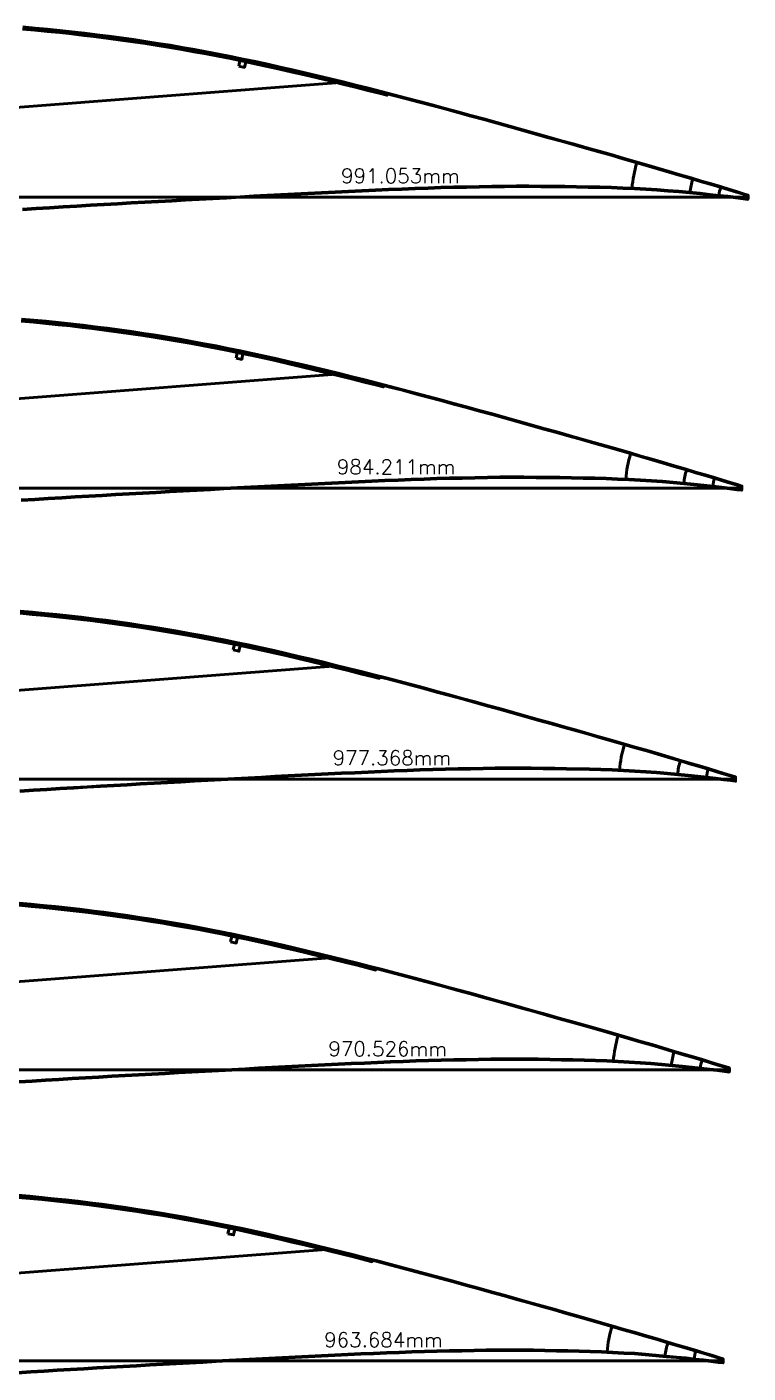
# Model space of a CAD drawing. Header units: metres. Extents: x -405 to 675, y -15418 to 133.
# Drawn here: x 124 to 619, y -4608 to -3683 of the extents above; entities that cross this region are included whole.
import ezdxf
from ezdxf.enums import TextEntityAlignment as Align

# ---------------------------------------------------------------- set-up
doc = ezdxf.new("R2010")
doc.units = ezdxf.units.M
for name, color, linetype, lineweight in [('FoilLayer', 7, 'Continuous', 50), ('RefFoilLayer', 7, 'Continuous', 50), ('StringerLayer', 7, 'Continuous', 50), ('SubLayer', 7, 'Continuous', 50), ('TextLayer', 7, 'Continuous', 50)]:
    doc.layers.add(name, color=color, linetype=linetype, lineweight=lineweight)
doc.styles.add('MSゴシック', font='romans')

msp = doc.modelspace()

# ---------------------------------------------------------------- linework, layer by layer
at = {"layer": 'FoilLayer'}
for points in [[(120.76, -3808.18), (130.12, -3807.58), (139.47, -3807), (148.81, -3806.43), (158.16, -3805.86), (167.5, -3805.3), (176.82, -3804.75), (186.14, -3804.21), (195.46, -3803.69), (204.8, -3803.18), (214.16, -3802.67), (223.53, -3802.15), (232.9, -3801.63), (242.26, -3801.11), (251.63, -3800.59), (260.98, -3800.09), (270.35, -3799.59), (279.7, -3799.09), (289.05, -3798.59), (298.38, -3798.08), (307.69, -3797.6), (316.98, -3797.12), (326.27, -3796.67), (335.57, -3796.22), (344.87, -3795.77), (354.11, -3795.33), (363.29, -3794.9), (372.41, -3794.5), (381.49, -3794.13), (390.54, -3793.78), (399.49, -3793.45), (408.35, -3793.16), (417.17, -3792.93), (425.98, -3792.74), (434.74, -3792.58), (443.44, -3792.41), (451.97, -3792.26), (460.33, -3792.2), (468.67, -3792.24), (477.01, -3792.28), (485.27, -3792.3), (493.42, -3792.39), (501.53, -3792.58), (509.63, -3792.76), (517.64, -3792.9), (525.53, -3793.1), (533.4, -3793.44), (541.32, -3793.84), (549.19, -3794.25), (556.87, -3794.67), (564.39, -3795.25), (571.88, -3795.91), (579.23, -3796.6), (586.33, -3797.28), (593.09, -3797.98), (599.49, -3798.69), (605.5, -3799.35), (611.08, -3800), (616.22, -3800.62), (619.4, -3801.04), (619.27, -3798.94), (616.24, -3797.97), (611.37, -3796.5), (606.1, -3794.87), (600.34, -3793.13), (594.06, -3791.27), (587.31, -3789.27), (580.16, -3787.14), (572.68, -3784.93), (564.99, -3782.66), (557.22, -3780.39), (549.39, -3778.16), (541.45, -3775.84), (533.42, -3773.48), (525.25, -3771.14), (516.96, -3768.77), (508.52, -3766.4), (499.92, -3763.98), (491.18, -3761.52), (482.35, -3759.04), (473.45, -3756.55), (464.53, -3754.05), (455.6, -3751.56), (446.67, -3749.08), (437.75, -3746.61), (428.83, -3744.16), (419.94, -3741.72), (411.07, -3739.31), (402.25, -3736.93), (393.44, -3734.58), (384.65, -3732.26), (375.87, -3729.97), (371.53, -3728.85), (371.27, -3729.86), (366.87, -3728.72), (358.14, -3726.5), (349.43, -3724.32), (340.73, -3722.17), (332.03, -3720.05), (323.34, -3717.96), (314.67, -3715.91), (306.06, -3713.89), (297.51, -3711.93), (289.02, -3710.03), (280.58, -3708.2), (272.16, -3706.42), (263.76, -3704.7), (255.38, -3703.05), (247.01, -3701.44), (238.66, -3699.9), (230.31, -3698.42), (221.96, -3697.01), (213.61, -3695.65), (205.24, -3694.35), (196.86, -3693.1), (188.46, -3691.91), (180.06, -3690.78), (171.66, -3689.7), (163.24, -3688.68), (154.8, -3687.71), (146.34, -3686.8), (137.85, -3685.94), (129.36, -3685.13), (120.86, -3684.38)], [(119.93, -4008.12), (129.22, -4007.53), (138.5, -4006.95), (147.79, -4006.38), (157.07, -4005.82), (166.34, -4005.26), (175.6, -4004.71), (184.85, -4004.18), (194.11, -4003.66), (203.39, -4003.15), (212.68, -4002.64), (221.98, -4002.14), (231.29, -4001.62), (240.59, -4001.1), (249.89, -4000.59), (259.18, -4000.08), (268.48, -3999.59), (277.77, -3999.09), (287.05, -3998.59), (296.32, -3998.09), (305.56, -3997.61), (314.79, -3997.14), (324.02, -3996.68), (333.26, -3996.24), (342.48, -3995.79), (351.67, -3995.36), (360.79, -3994.93), (369.84, -3994.54), (378.86, -3994.17), (387.84, -3993.82), (396.73, -3993.49), (405.53, -3993.21), (414.29, -3992.98), (423.03, -3992.79), (431.74, -3992.63), (440.38, -3992.46), (448.85, -3992.31), (457.15, -3992.25), (465.43, -3992.29), (473.72, -3992.33), (481.92, -3992.35), (490.01, -3992.44), (498.07, -3992.63), (506.11, -3992.81), (514.06, -3992.95), (521.91, -3993.15), (529.71, -3993.48), (537.58, -3993.88), (545.4, -3994.28), (553.02, -3994.71), (560.5, -3995.28), (567.93, -3995.94), (575.23, -3996.62), (582.28, -3997.29), (589, -3997.99), (595.35, -3998.69), (601.32, -3999.35), (606.86, -4000), (611.96, -4000.61), (615.12, -4001.03), (614.99, -3998.95), (611.99, -3997.99), (607.15, -3996.53), (601.91, -3994.91), (596.19, -3993.18), (589.96, -3991.33), (583.25, -3989.35), (576.15, -3987.24), (568.72, -3985.04), (561.08, -3982.78), (553.37, -3980.53), (545.6, -3978.31), (537.71, -3976.01), (529.74, -3973.66), (521.63, -3971.34), (513.39, -3968.99), (505.01, -3966.64), (496.47, -3964.23), (487.79, -3961.79), (479.02, -3959.33), (470.18, -3956.85), (461.32, -3954.37), (452.45, -3951.89), (443.59, -3949.43), (434.73, -3946.98), (425.87, -3944.55), (417.04, -3942.13), (408.24, -3939.73), (399.47, -3937.37), (390.72, -3935.03), (381.99, -3932.73), (373.28, -3930.45), (368.97, -3929.34), (368.7, -3930.36), (364.33, -3929.23), (355.67, -3927.02), (347.02, -3924.85), (338.38, -3922.71), (329.74, -3920.61), (321.1, -3918.54), (312.49, -3916.5), (303.94, -3914.5), (295.46, -3912.55), (287.03, -3910.67), (278.64, -3908.84), (270.28, -3907.08), (261.94, -3905.37), (253.61, -3903.73), (245.3, -3902.14), (237.01, -3900.6), (228.72, -3899.14), (220.43, -3897.73), (212.13, -3896.38), (203.82, -3895.09), (195.5, -3893.85), (187.16, -3892.67), (178.82, -3891.54), (170.47, -3890.47), (162.11, -3889.46), (153.73, -3888.5), (145.32, -3887.59), (136.9, -3886.74), (128.46, -3885.94), (120.02, -3885.18)], [(119.09, -4208.06), (128.32, -4207.47), (137.54, -4206.9), (146.76, -4206.33), (155.98, -4205.77), (165.18, -4205.22), (174.38, -4204.68), (183.57, -4204.15), (192.76, -4203.63), (201.97, -4203.13), (211.2, -4202.62), (220.44, -4202.12), (229.68, -4201.6), (238.92, -4201.09), (248.15, -4200.58), (257.38, -4200.08), (266.61, -4199.59), (275.84, -4199.1), (285.06, -4198.6), (294.26, -4198.1), (303.44, -4197.62), (312.6, -4197.16), (321.77, -4196.7), (330.94, -4196.26), (340.1, -4195.82), (349.22, -4195.39), (358.28, -4194.96), (367.27, -4194.57), (376.23, -4194.21), (385.14, -4193.86), (393.97, -4193.53), (402.72, -4193.25), (411.41, -4193.02), (420.09, -4192.84), (428.74, -4192.68), (437.31, -4192.51), (445.73, -4192.36), (453.97, -4192.3), (462.2, -4192.34), (470.43, -4192.38), (478.57, -4192.4), (486.61, -4192.49), (494.61, -4192.67), (502.59, -4192.85), (510.49, -4192.99), (518.28, -4193.19), (526.03, -4193.52), (533.84, -4193.92), (541.61, -4194.32), (549.18, -4194.74), (556.6, -4195.31), (563.98, -4195.96), (571.23, -4196.64), (578.23, -4197.31), (584.9, -4198), (591.22, -4198.7), (597.14, -4199.35), (602.64, -4199.99), (607.71, -4200.61), (610.85, -4201.02), (610.72, -4198.96), (607.73, -4198.01), (602.92, -4196.56), (597.72, -4194.95), (592.05, -4193.23), (585.86, -4191.4), (579.2, -4189.43), (572.15, -4187.33), (564.77, -4185.14), (557.18, -4182.9), (549.52, -4180.67), (541.8, -4178.47), (533.97, -4176.18), (526.05, -4173.85), (518, -4171.54), (509.82, -4169.21), (501.5, -4166.87), (493.02, -4164.48), (484.4, -4162.06), (475.69, -4159.62), (466.91, -4157.16), (458.11, -4154.69), (449.31, -4152.23), (440.5, -4149.78), (431.7, -4147.35), (422.91, -4144.93), (414.14, -4142.53), (405.4, -4140.15), (396.69, -4137.8), (388.01, -4135.49), (379.33, -4133.2), (370.68, -4130.94), (366.4, -4129.83), (366.14, -4130.85), (361.79, -4129.73), (353.19, -4127.54), (344.6, -4125.38), (336.02, -4123.26), (327.44, -4121.17), (318.87, -4119.12), (310.32, -4117.09), (301.83, -4115.1), (293.4, -4113.17), (285.03, -4111.3), (276.7, -4109.48), (268.4, -4107.73), (260.12, -4106.04), (251.85, -4104.4), (243.59, -4102.83), (235.36, -4101.31), (227.13, -4099.85), (218.9, -4098.45), (210.66, -4097.11), (202.4, -4095.83), (194.14, -4094.6), (185.86, -4093.42), (177.57, -4092.3), (169.28, -4091.24), (160.98, -4090.23), (152.66, -4089.28), (144.31, -4088.39), (135.95, -4087.54), (127.57, -4086.74), (119.19, -4085.99)], [(118.26, -4408), (127.42, -4407.42), (136.58, -4406.85), (145.73, -4406.28), (154.88, -4405.73), (164.03, -4405.18), (173.16, -4404.64), (182.28, -4404.11), (191.41, -4403.6), (200.56, -4403.1), (209.73, -4402.6), (218.9, -4402.1), (228.07, -4401.59), (237.25, -4401.08), (246.41, -4400.57), (255.58, -4400.08), (264.75, -4399.59), (273.91, -4399.1), (283.06, -4398.61), (292.2, -4398.11), (301.31, -4397.64), (310.41, -4397.17), (319.51, -4396.72), (328.62, -4396.28), (337.72, -4395.85), (346.78, -4395.41), (355.77, -4395), (364.7, -4394.61), (373.59, -4394.25), (382.45, -4393.9), (391.22, -4393.58), (399.9, -4393.3), (408.53, -4393.07), (417.15, -4392.89), (425.74, -4392.72), (434.25, -4392.56), (442.6, -4392.41), (450.8, -4392.35), (458.96, -4392.39), (467.13, -4392.43), (475.22, -4392.45), (483.2, -4392.54), (491.15, -4392.72), (499.07, -4392.9), (506.92, -4393.04), (514.65, -4393.23), (522.35, -4393.57), (530.1, -4393.96), (537.82, -4394.36), (545.34, -4394.78), (552.7, -4395.34), (560.03, -4395.99), (567.23, -4396.66), (574.19, -4397.32), (580.81, -4398.01), (587.08, -4398.7), (592.96, -4399.35), (598.42, -4399.99), (603.46, -4400.6), (606.57, -4401.01), (606.44, -4398.97), (603.47, -4398.02), (598.7, -4396.58), (593.54, -4394.99), (587.9, -4393.28), (581.75, -4391.46), (575.14, -4389.5), (568.14, -4387.42), (560.82, -4385.25), (553.28, -4383.02), (545.68, -4380.8), (538.01, -4378.62), (530.24, -4376.35), (522.37, -4374.04), (514.37, -4371.74), (506.25, -4369.43), (497.98, -4367.11), (489.56, -4364.73), (481.01, -4362.33), (472.36, -4359.9), (463.64, -4357.46), (454.9, -4355.01), (446.16, -4352.57), (437.42, -4350.14), (428.68, -4347.72), (419.95, -4345.32), (411.24, -4342.94), (402.56, -4340.57), (393.91, -4338.24), (385.29, -4335.94), (376.68, -4333.67), (368.09, -4331.43), (363.83, -4330.33), (363.57, -4331.34), (359.26, -4330.23), (350.72, -4328.05), (342.19, -4325.91), (333.67, -4323.81), (325.15, -4321.74), (316.63, -4319.69), (308.15, -4317.68), (299.71, -4315.71), (291.35, -4313.79), (283.03, -4311.93), (274.76, -4310.13), (266.52, -4308.39), (258.29, -4306.71), (250.08, -4305.08), (241.89, -4303.52), (233.71, -4302.01), (225.54, -4300.56), (217.36, -4299.17), (209.18, -4297.84), (200.98, -4296.57), (192.78, -4295.35), (184.56, -4294.18), (176.33, -4293.07), (168.1, -4292.01), (159.85, -4291.01), (151.59, -4290.07), (143.3, -4289.18), (134.99, -4288.34), (126.68, -4287.54), (118.35, -4286.8)], [(117.43, -4607.94), (126.52, -4607.36), (135.61, -4606.8), (144.7, -4606.24), (153.79, -4605.69), (162.87, -4605.14), (171.94, -4604.61), (181, -4604.08), (190.06, -4603.57), (199.14, -4603.08), (208.25, -4602.58), (217.35, -4602.08), (226.46, -4601.58), (235.57, -4601.07), (244.68, -4600.57), (253.78, -4600.07), (262.88, -4599.59), (271.98, -4599.1), (281.07, -4598.61), (290.14, -4598.13), (299.19, -4597.65), (308.22, -4597.19), (317.26, -4596.74), (326.31, -4596.31), (335.34, -4595.87), (344.33, -4595.44), (353.26, -4595.03), (362.13, -4594.64), (370.96, -4594.28), (379.75, -4593.94), (388.46, -4593.62), (397.08, -4593.34), (405.65, -4593.12), (414.21, -4592.93), (422.74, -4592.77), (431.19, -4592.61), (439.48, -4592.46), (447.62, -4592.4), (455.73, -4592.44), (463.84, -4592.48), (471.87, -4592.5), (479.79, -4592.59), (487.68, -4592.77), (495.56, -4592.95), (503.34, -4593.09), (511.02, -4593.28), (518.67, -4593.61), (526.37, -4594), (534.03, -4594.39), (541.49, -4594.81), (548.81, -4595.37), (556.09, -4596.01), (563.23, -4596.68), (570.14, -4597.34), (576.72, -4598.02), (582.94, -4598.71), (588.78, -4599.36), (594.2, -4599.99), (599.2, -4600.59), (602.29, -4601), (602.17, -4598.98), (599.22, -4598.04), (594.48, -4596.61), (589.35, -4595.02), (583.76, -4593.33), (577.65, -4591.52), (571.08, -4589.58), (564.13, -4587.51), (556.86, -4585.36), (549.38, -4583.15), (541.83, -4580.94), (534.22, -4578.77), (526.5, -4576.52), (518.69, -4574.22), (510.75, -4571.95), (502.68, -4569.65), (494.47, -4567.34), (486.11, -4564.99), (477.62, -4562.6), (469.03, -4560.19), (460.38, -4557.76), (451.7, -4555.33), (443.01, -4552.91), (434.33, -4550.49), (425.66, -4548.1), (416.99, -4545.71), (408.34, -4543.34), (399.72, -4541), (391.14, -4538.68), (382.57, -4536.4), (374.02, -4534.14), (365.49, -4531.91), (361.27, -4530.82), (361.01, -4531.84), (356.72, -4530.73), (348.24, -4528.57), (339.77, -4526.45), (331.31, -4524.36), (322.85, -4522.3), (314.4, -4520.27), (305.97, -4518.27), (297.6, -4516.31), (289.29, -4514.41), (281.03, -4512.56), (272.82, -4510.77), (264.63, -4509.05), (256.47, -4507.38), (248.32, -4505.76), (240.18, -4504.21), (232.06, -4502.71), (223.94, -4501.27), (215.83, -4499.89), (207.7, -4498.57), (199.57, -4497.31), (191.42, -4496.09), (183.25, -4494.94), (175.09, -4493.83), (166.91, -4492.78), (158.72, -4491.79), (150.52, -4490.85), (142.29, -4489.97), (134.04, -4489.13), (125.78, -4488.35), (117.52, -4487.61)]]:
    msp.add_lwpolyline(points, dxfattribs=at)
at = {"layer": 'RefFoilLayer'}
for points in [[(120.79, -3808.62), (130.15, -3808.03), (139.49, -3807.45), (148.84, -3806.88), (158.19, -3806.31), (167.52, -3805.75), (176.85, -3805.2), (186.16, -3804.66), (195.48, -3804.14), (204.82, -3803.63), (214.19, -3803.12), (223.55, -3802.6), (232.92, -3802.08), (242.29, -3801.56), (251.65, -3801.04), (261.01, -3800.54), (270.37, -3800.04), (279.73, -3799.54), (289.07, -3799.04), (298.4, -3798.53), (307.71, -3798.04), (317, -3797.57), (326.29, -3797.11), (335.6, -3796.66), (344.89, -3796.22), (354.13, -3795.78), (363.31, -3795.35), (372.43, -3794.95), (381.51, -3794.58), (390.55, -3794.23), (399.5, -3793.9), (408.37, -3793.61), (417.18, -3793.38), (425.98, -3793.19), (434.75, -3793.03), (443.44, -3792.86), (451.97, -3792.71), (460.33, -3792.65), (468.67, -3792.69), (477.01, -3792.73), (485.27, -3792.75), (493.41, -3792.84), (501.52, -3793.03), (509.62, -3793.21), (517.63, -3793.35), (525.51, -3793.55), (533.37, -3793.89), (541.29, -3794.29), (549.17, -3794.69), (556.83, -3795.12), (564.35, -3795.7), (571.84, -3796.36), (579.18, -3797.05), (586.28, -3797.72), (593.04, -3798.42), (599.44, -3799.13), (605.44, -3799.8), (611.02, -3800.45), (616.16, -3801.07), (619.34, -3801.49), (619.41, -3798.51), (616.37, -3797.54), (611.5, -3796.07), (606.23, -3794.44), (600.47, -3792.7), (594.19, -3790.84), (587.44, -3788.84), (580.29, -3786.71), (572.81, -3784.5), (565.11, -3782.22), (557.34, -3779.96), (549.52, -3777.73), (541.58, -3775.41), (533.55, -3773.04), (525.38, -3770.7), (517.08, -3768.34), (508.64, -3765.97), (500.04, -3763.55), (491.31, -3761.09), (482.47, -3758.61), (473.57, -3756.12), (464.65, -3753.62), (455.72, -3751.12), (446.79, -3748.64), (437.87, -3746.17), (428.95, -3743.72), (420.06, -3741.29), (411.19, -3738.87), (402.36, -3736.49), (393.56, -3734.14), (384.76, -3731.82), (375.99, -3729.53), (367.24, -3727.27), (358.51, -3725.05), (349.79, -3722.86), (341.09, -3720.71), (332.38, -3718.59), (323.68, -3716.5), (315.01, -3714.45), (306.39, -3712.43), (297.84, -3710.47), (289.34, -3708.57), (280.89, -3706.73), (272.46, -3704.95), (264.05, -3703.23), (255.66, -3701.57), (247.28, -3699.97), (238.92, -3698.43), (230.56, -3696.95), (222.21, -3695.53), (213.84, -3694.17), (205.46, -3692.86), (197.07, -3691.62), (188.67, -3690.42), (180.25, -3689.29), (171.84, -3688.21), (163.41, -3687.19), (154.96, -3686.22), (146.49, -3685.31), (137.99, -3684.45), (129.49, -3683.64), (120.98, -3682.88)], [(119.96, -4008.56), (129.25, -4007.98), (138.53, -4007.4), (147.81, -4006.83), (157.1, -4006.27), (166.37, -4005.71), (175.63, -4005.16), (184.88, -4004.63), (194.13, -4004.11), (203.41, -4003.6), (212.71, -4003.09), (222.01, -4002.58), (231.31, -4002.07), (240.62, -4001.55), (249.91, -4001.04), (259.21, -4000.53), (268.5, -4000.04), (277.8, -3999.54), (287.08, -3999.04), (296.34, -3998.54), (305.58, -3998.06), (314.81, -3997.59), (324.04, -3997.13), (333.28, -3996.69), (342.51, -3996.24), (351.69, -3995.81), (360.81, -3995.38), (369.86, -3994.99), (378.88, -3994.62), (387.86, -3994.27), (396.75, -3993.94), (405.55, -3993.66), (414.3, -3993.43), (423.04, -3993.24), (431.75, -3993.08), (440.38, -3992.91), (448.85, -3992.76), (457.15, -3992.7), (465.43, -3992.74), (473.72, -3992.78), (481.92, -3992.8), (490, -3992.89), (498.06, -3993.08), (506.1, -3993.26), (514.05, -3993.4), (521.89, -3993.6), (529.69, -3993.93), (537.56, -3994.33), (545.38, -3994.73), (552.99, -3995.16), (560.46, -3995.73), (567.89, -3996.39), (575.18, -3997.07), (582.24, -3997.74), (588.95, -3998.43), (595.31, -3999.14), (601.26, -3999.8), (606.8, -4000.44), (611.91, -4001.06), (615.06, -4001.47), (615.13, -3998.52), (612.12, -3997.56), (607.28, -3996.1), (602.04, -3994.48), (596.32, -3992.75), (590.09, -3990.9), (583.38, -3988.92), (576.28, -3986.8), (568.85, -3984.61), (561.21, -3982.35), (553.5, -3980.09), (545.72, -3977.88), (537.84, -3975.58), (529.86, -3973.23), (521.75, -3970.91), (513.51, -3968.56), (505.13, -3966.21), (496.59, -3963.8), (487.91, -3961.36), (479.14, -3958.9), (470.3, -3956.42), (461.44, -3953.94), (452.57, -3951.46), (443.71, -3949), (434.85, -3946.55), (425.99, -3944.11), (417.16, -3941.69), (408.35, -3939.3), (399.59, -3936.93), (390.84, -3934.6), (382.1, -3932.29), (373.39, -3930.02), (364.7, -3927.77), (356.03, -3925.56), (347.38, -3923.39), (338.73, -3921.26), (330.09, -3919.15), (321.45, -3917.08), (312.84, -3915.04), (304.28, -3913.04), (295.79, -3911.09), (287.35, -3909.2), (278.95, -3907.37), (270.58, -3905.61), (262.23, -3903.9), (253.89, -3902.25), (245.57, -3900.66), (237.27, -3899.13), (228.97, -3897.66), (220.67, -3896.25), (212.36, -3894.9), (204.04, -3893.6), (195.71, -3892.36), (187.36, -3891.18), (179.01, -3890.05), (170.65, -3888.98), (162.28, -3887.96), (153.89, -3887.01), (145.48, -3886.1), (137.04, -3885.25), (128.6, -3884.44), (120.15, -3883.69)], [(119.12, -4208.51), (128.35, -4207.92), (137.57, -4207.35), (146.79, -4206.78), (156, -4206.22), (165.21, -4205.67), (174.41, -4205.13), (183.59, -4204.6), (192.78, -4204.08), (202, -4203.58), (211.23, -4203.07), (220.47, -4202.57), (229.7, -4202.05), (238.94, -4201.54), (248.18, -4201.03), (257.4, -4200.53), (266.64, -4200.04), (275.87, -4199.55), (285.08, -4199.05), (294.28, -4198.55), (303.46, -4198.07), (312.62, -4197.61), (321.79, -4197.15), (330.96, -4196.71), (340.12, -4196.27), (349.24, -4195.83), (358.3, -4195.41), (367.29, -4195.02), (376.24, -4194.66), (385.16, -4194.31), (393.99, -4193.98), (402.73, -4193.7), (411.42, -4193.47), (420.1, -4193.29), (428.75, -4193.13), (437.32, -4192.96), (445.73, -4192.81), (453.97, -4192.75), (462.2, -4192.79), (470.43, -4192.83), (478.57, -4192.85), (486.6, -4192.94), (494.6, -4193.12), (502.58, -4193.3), (510.48, -4193.44), (518.26, -4193.64), (526.01, -4193.97), (533.82, -4194.37), (541.58, -4194.77), (549.15, -4195.19), (556.56, -4195.76), (563.94, -4196.41), (571.19, -4197.09), (578.19, -4197.76), (584.85, -4198.45), (591.17, -4199.15), (597.08, -4199.8), (602.59, -4200.44), (607.65, -4201.05), (610.79, -4201.46), (610.86, -4198.53), (607.86, -4197.57), (603.06, -4196.13), (597.86, -4194.52), (592.17, -4192.8), (585.98, -4190.96), (579.32, -4188.99), (572.27, -4186.9), (564.9, -4184.71), (557.31, -4182.47), (549.65, -4180.23), (541.93, -4178.03), (534.1, -4175.75), (526.18, -4173.42), (518.12, -4171.11), (509.94, -4168.78), (501.62, -4166.44), (493.14, -4164.05), (484.52, -4161.63), (475.81, -4159.18), (467.04, -4156.72), (458.23, -4154.26), (449.43, -4151.8), (440.62, -4149.35), (431.82, -4146.92), (423.03, -4144.5), (414.26, -4142.1), (405.51, -4139.72), (396.81, -4137.37), (388.12, -4135.05), (379.45, -4132.77), (370.79, -4130.5), (362.17, -4128.28), (353.56, -4126.08), (344.96, -4123.92), (336.38, -4121.8), (327.79, -4119.72), (319.21, -4117.66), (310.66, -4115.63), (302.16, -4113.64), (293.73, -4111.71), (285.35, -4109.83), (277.01, -4108.02), (268.7, -4106.26), (260.41, -4104.57), (252.13, -4102.93), (243.87, -4101.35), (235.62, -4099.83), (227.38, -4098.37), (219.14, -4096.97), (210.89, -4095.63), (202.62, -4094.34), (194.35, -4093.11), (186.06, -4091.94), (177.77, -4090.82), (169.46, -4089.75), (161.15, -4088.74), (152.82, -4087.79), (144.46, -4086.89), (136.09, -4086.05), (127.7, -4085.25), (119.31, -4084.5)], [(118.29, -4408.45), (127.45, -4407.87), (136.61, -4407.3), (145.76, -4406.73), (154.91, -4406.18), (164.05, -4405.63), (173.18, -4405.09), (182.31, -4404.56), (191.43, -4404.05), (200.58, -4403.55), (209.75, -4403.05), (218.92, -4402.55), (228.1, -4402.04), (237.27, -4401.53), (246.44, -4401.02), (255.6, -4400.53), (264.77, -4400.04), (273.93, -4399.55), (283.09, -4399.06), (292.22, -4398.56), (301.34, -4398.08), (310.43, -4397.62), (319.53, -4397.17), (328.65, -4396.73), (337.74, -4396.3), (346.8, -4395.86), (355.79, -4395.45), (364.72, -4395.06), (373.61, -4394.7), (382.46, -4394.35), (391.23, -4394.03), (399.91, -4393.75), (408.54, -4393.52), (417.16, -4393.34), (425.75, -4393.17), (434.26, -4393.01), (442.61, -4392.86), (450.79, -4392.8), (458.96, -4392.84), (467.13, -4392.88), (475.22, -4392.9), (483.19, -4392.99), (491.14, -4393.17), (499.07, -4393.35), (506.9, -4393.49), (514.63, -4393.68), (522.33, -4394.02), (530.08, -4394.41), (537.79, -4394.8), (545.3, -4395.22), (552.66, -4395.79), (559.99, -4396.44), (567.19, -4397.11), (574.14, -4397.77), (580.76, -4398.46), (587.03, -4399.15), (592.9, -4399.8), (598.37, -4400.44), (603.4, -4401.05), (606.51, -4401.45), (606.58, -4398.54), (603.6, -4397.59), (598.84, -4396.15), (593.67, -4394.55), (588.03, -4392.85), (581.88, -4391.03), (575.27, -4389.07), (568.27, -4386.99), (560.94, -4384.82), (553.41, -4382.59), (545.8, -4380.37), (538.14, -4378.19), (530.36, -4375.92), (522.49, -4373.6), (514.5, -4371.31), (506.37, -4368.99), (498.11, -4366.68), (489.69, -4364.3), (481.13, -4361.89), (472.48, -4359.47), (463.77, -4357.03), (455.02, -4354.58), (446.28, -4352.14), (437.54, -4349.71), (428.8, -4347.29), (420.07, -4344.89), (411.36, -4342.5), (402.67, -4340.14), (394.03, -4337.81), (385.4, -4335.51), (376.79, -4333.24), (368.2, -4330.99), (359.63, -4328.78), (351.08, -4326.6), (342.55, -4324.46), (334.02, -4322.35), (325.5, -4320.28), (316.98, -4318.23), (308.49, -4316.22), (300.05, -4314.24), (291.67, -4312.32), (283.35, -4310.46), (275.07, -4308.66), (266.82, -4306.92), (258.58, -4305.24), (250.36, -4303.61), (242.16, -4302.04), (233.97, -4300.53), (225.79, -4299.08), (217.6, -4297.69), (209.41, -4296.36), (201.2, -4295.08), (192.99, -4293.86), (184.76, -4292.69), (176.52, -4291.58), (168.28, -4290.52), (160.02, -4289.52), (151.75, -4288.58), (143.45, -4287.69), (135.14, -4286.84), (126.81, -4286.05), (118.48, -4285.31)], [(117.45, -4608.39), (126.55, -4607.81), (135.64, -4607.24), (144.73, -4606.69), (153.82, -4606.14), (162.9, -4605.59), (171.96, -4605.05), (181.02, -4604.53), (190.08, -4604.02), (199.17, -4603.53), (208.27, -4603.03), (217.38, -4602.53), (226.49, -4602.02), (235.6, -4601.52), (244.7, -4601.02), (253.8, -4600.52), (262.9, -4600.04), (272, -4599.55), (281.09, -4599.06), (290.16, -4598.57), (299.21, -4598.1), (308.24, -4597.64), (317.28, -4597.19), (326.33, -4596.76), (335.36, -4596.32), (344.35, -4595.89), (353.28, -4595.48), (362.15, -4595.09), (370.98, -4594.73), (379.77, -4594.39), (388.47, -4594.07), (397.09, -4593.79), (405.66, -4593.57), (414.22, -4593.38), (422.75, -4593.22), (431.2, -4593.06), (439.49, -4592.91), (447.62, -4592.85), (455.73, -4592.89), (463.84, -4592.93), (471.87, -4592.95), (479.78, -4593.04), (487.67, -4593.22), (495.55, -4593.4), (503.33, -4593.54), (511, -4593.73), (518.64, -4594.06), (526.34, -4594.45), (534, -4594.84), (541.46, -4595.26), (548.77, -4595.82), (556.04, -4596.46), (563.19, -4597.13), (570.09, -4597.79), (576.67, -4598.47), (582.89, -4599.16), (588.72, -4599.8), (594.15, -4600.43), (599.14, -4601.04), (602.24, -4601.44), (602.3, -4598.55), (599.35, -4597.61), (594.61, -4596.18), (589.48, -4594.59), (583.88, -4592.9), (577.78, -4591.09), (571.21, -4589.15), (564.26, -4587.08), (556.99, -4584.93), (549.51, -4582.71), (541.95, -4580.51), (534.34, -4578.34), (526.62, -4576.09), (518.81, -4573.79), (510.87, -4571.51), (502.8, -4569.21), (494.59, -4566.91), (486.23, -4564.55), (477.74, -4562.16), (469.15, -4559.75), (460.5, -4557.33), (451.82, -4554.9), (443.13, -4552.47), (434.45, -4550.06), (425.78, -4547.66), (417.11, -4545.28), (408.46, -4542.91), (399.84, -4540.56), (391.25, -4538.25), (382.69, -4535.96), (374.14, -4533.71), (365.6, -4531.48), (357.09, -4529.28), (348.61, -4527.12), (340.13, -4524.99), (331.67, -4522.9), (323.2, -4520.84), (314.75, -4518.81), (306.31, -4516.81), (297.93, -4514.85), (289.62, -4512.94), (281.35, -4511.09), (273.13, -4509.31), (264.94, -4507.58), (256.76, -4505.91), (248.6, -4504.29), (240.45, -4502.73), (232.32, -4501.23), (224.2, -4499.79), (216.07, -4498.41), (207.93, -4497.09), (199.79, -4495.82), (191.63, -4494.61), (183.46, -4493.45), (175.28, -4492.34), (167.09, -4491.29), (158.89, -4490.3), (150.68, -4489.36), (142.44, -4488.48), (134.18, -4487.64), (125.91, -4486.85), (117.64, -4486.12)]]:
    msp.add_lwpolyline(points, dxfattribs=at)
at = {"layer": 'StringerLayer'}
for points in [[(269.45, -3709.94), (273.36, -3710.76), (274.19, -3706.85), (270.27, -3706.02), (269.45, -3709.94)], [(267.57, -3910.59), (271.48, -3911.42), (272.31, -3907.5), (268.39, -3906.68), (267.57, -3910.59)], [(265.68, -4111.25), (269.6, -4112.07), (270.42, -4108.16), (266.51, -4107.34), (265.68, -4111.25)], [(263.8, -4311.91), (267.72, -4312.73), (268.54, -4308.82), (264.63, -4307.99), (263.8, -4311.91)], [(261.92, -4512.56), (265.83, -4513.39), (266.66, -4509.47), (262.75, -4508.65), (261.92, -4512.56)]]:
    msp.add_lwpolyline(points, dxfattribs=at)
at = {"layer": 'SubLayer'}
for p, q in [((342.01, -3720.94), (-358.77, -3774.86)), ((-371.64, -3800), (619.41, -3800)), ((339.65, -3921.48), (-356.29, -3975.03)), ((-369.08, -4000), (615.13, -4000)), ((337.29, -4122.03), (-353.82, -4175.21)), ((-366.51, -4200), (610.86, -4200)), ((334.93, -4322.57), (-351.34, -4375.38)), ((-363.95, -4400), (606.58, -4400)), ((332.57, -4523.12), (-348.86, -4575.55)), ((-361.38, -4600), (602.3, -4600))]:
    msp.add_line(p, q, dxfattribs=at)
for centre, radius, start, end in [((619.41, -3800), 80, 162.76034, 175.52571), ((619.41, -3800), 40, 161.81257, 175.16831), ((619.41, -3800), 20, 160.13972, 176.22067), ((615.13, -4000), 80, 162.76908, 175.53417), ((615.13, -4000), 40, 161.82816, 175.15961), ((615.13, -4000), 20, 160.16946, 176.19413), ((610.86, -4200), 80, 162.77783, 175.54263), ((610.86, -4200), 40, 161.84375, 175.15151), ((610.86, -4200), 20, 160.19937, 176.1676), ((606.58, -4400), 80, 162.78649, 175.55109), ((606.58, -4400), 40, 161.85934, 175.14353), ((606.58, -4400), 20, 160.23161, 176.14107), ((602.3, -4600), 80, 162.79468, 175.55954), ((602.3, -4600), 40, 161.87493, 175.13555), ((602.3, -4600), 20, 160.26386, 176.11454)]:
    msp.add_arc(centre, radius, start, end, dxfattribs=at)

# ---------------------------------------------------------------- texts
at = {"layer": 'TextLayer', "style": 'MSゴシック'}
for s, p in [('991.053mm', (421.2, -3793.3)), ('984.211mm', (418.29, -3993.34)), ('977.368mm', (415.38, -4193.39)), ('970.526mm', (412.47, -4393.44)), ('963.684mm', (409.57, -4593.48))]:
    msp.add_text(s, height=10, dxfattribs=at).set_placement(p, align=Align.BOTTOM_RIGHT)

doc.saveas('drawing.dxf')
